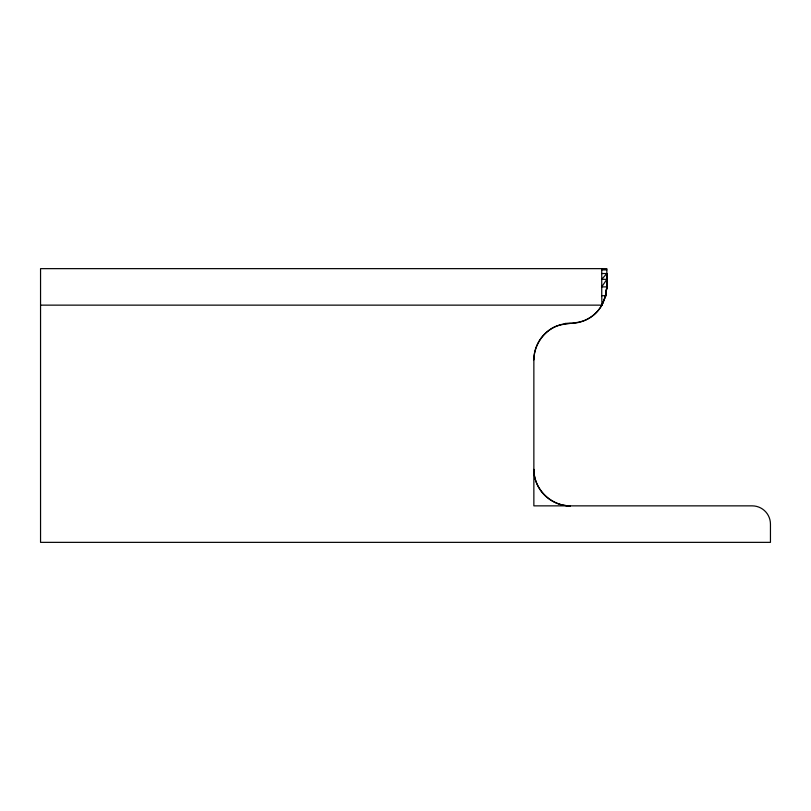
<?xml version="1.0" encoding="UTF-8"?>
<svg xmlns="http://www.w3.org/2000/svg" width="811" height="811" viewBox="0 0 811 811"><rect width="100%" height="100%" fill="white"/><g stroke="black" fill="none" stroke-linecap="round" stroke-linejoin="round"><path stroke-width="1.22" d="M533.861 359.881A36.495 36.495 0 0 1 570.356 323.386A36.495 36.495 0 0 0 601.965 305.139L605.533 296.309L606.851 286.891L606.851 268.644L40.55 268.644L40.55 542.356L770.45 542.356L770.45 524.109A18.247 18.247 0 0 0 752.202 505.861L533.861 505.861L533.861 359.881C534.074 347.027 541.089 334.892 552.109 328.273C563.341 321.541 577.371 325.231 588.604 318.5C604.712 309.62 608.382 290.389 606.851 273.53L601.742 273.53M606.851 273.53L601.742 279.329L606.861 279.329L601.742 286.891L606.851 286.891L605.422 296.268L601.965 305.139L40.55 305.139M606.851 286.891L605.432 296.268L605.432 295.691M605.604 296.339L605.695 295.691L601.742 295.691L601.742 268.644M605.533 296.309L605.695 295.691M601.742 269.891L606.851 269.891M565.287 323.386L570.356 323.386M601.742 295.691L601.965 305.139M570.356 505.861C550.821 505.983 533.739 488.901 533.861 469.366A36.495 36.495 0 0 0 570.356 505.861"/></g></svg>
